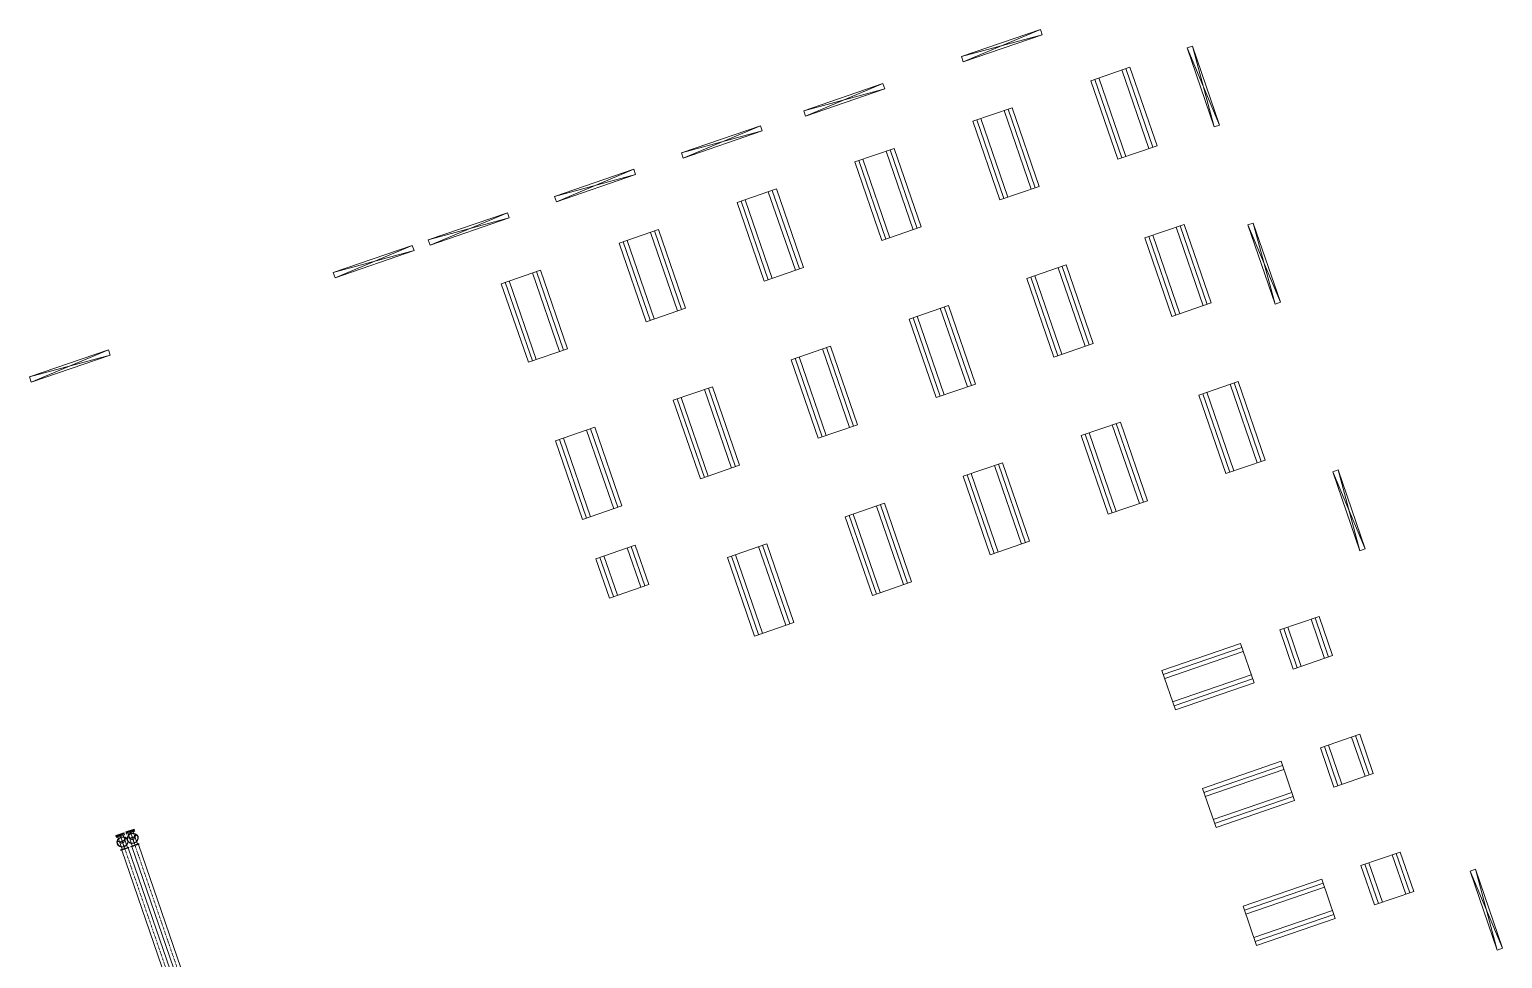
# Model space of a CAD drawing. Extents: x 760773 to 1075934, y 719259 to 1013331.
# Drawn here: x 1026548 to 1047816, y 953650 to 967064 of the extents above; entities that cross this region are included whole.
import ezdxf

# ---------------------------------------------------------------- set-up
doc = ezdxf.new("R2010")
doc.units = 0
doc.header["$MEASUREMENT"] = 0
doc.linetypes.add('DGN Style 4', pattern=[23.9656, 11.9328, -5.9664, 0.1, -5.9664])
doc.layers.add('63', color=7, linetype='Continuous')
for name, color, linetype, lineweight in [('72471 FF-FUR', 9, 'Continuous', 30), ('AC-CHW', 7, 'Continuous', 0), ('AC-DIFF-HL', 7, 'Continuous', 0)]:
    doc.layers.add(name, color=color, linetype=linetype, lineweight=lineweight)

# ---------------------------------------------------------------- blocks, each defined once
blk = doc.blocks.new('FL200')
at = {"layer": 'AC-CHW', "color": 5, "linetype": 'Continuous', "lineweight": 13}
for p, q in [((0.003, 0.11), (0, 0.11)), ((0, 0.11), (0, -0.11)), ((0.003, 0.11), (0, 0.11)), ((0.003, 0.17), (0.025, 0.17)), ((0.003, 0.17), (0.003, -0.17)), ((0.025, 0.17), (0.025, -0.17)), ((0.003, -0.11), (0, -0.11)), ((0.003, -0.11), (0, -0.11)), ((0.003, -0.17), (0.025, -0.17))]:
    blk.add_line(p, q, dxfattribs=at)
blk = doc.blocks.new('FL200_')
at = {"layer": 'AC-CHW', "color": 5, "linetype": 'Continuous', "lineweight": 13}
for p, q in [((0.003, 0.11), (0, 0.11)), ((0, 0.11), (0, -0.11)), ((0.003, 0.11), (0, 0.11)), ((0.003, 0.17), (0.025, 0.17)), ((0.003, 0.17), (0.003, -0.17)), ((0.025, 0.17), (0.025, -0.17)), ((0.003, -0.11), (0, -0.11)), ((0.003, -0.11), (0, -0.11)), ((0.003, -0.17), (0.025, -0.17))]:
    blk.add_line(p, q, dxfattribs=at)
blk = doc.blocks.new('SC5283')
at = {"layer": 'AC-CHW', "color": 5, "linetype": 'ByBlock', "lineweight": 13, "xscale": 1.000007098311732}
for name, p, yscale, rotation in [('FL200', (-0.0963, 0.2835), -1.000007098311732, 289.0001570237607), ('FL200_', (0.099, -0.2835), 1.000007098311732, 109.0001570237607)]:
    blk.add_blockref(name, p, dxfattribs=dict(at, yscale=yscale, rotation=rotation))
blk = doc.blocks.new('FL2000')
at = {"layer": 'AC-CHW', "color": 5, "linetype": 'ByBlock', "lineweight": 13}
for p, q in [((0.003, 0.11), (0, 0.11)), ((0, 0.11), (0, -0.11)), ((0.003, 0.11), (0, 0.11)), ((0.003, 0.17), (0.025, 0.17)), ((0.003, 0.17), (0.003, -0.17)), ((0.025, 0.17), (0.025, -0.17)), ((0.003, -0.11), (0, -0.11)), ((0.003, -0.11), (0, -0.11)), ((0.003, -0.17), (0.025, -0.17))]:
    blk.add_line(p, q, dxfattribs=at)
blk = doc.blocks.new('A$C6F0165EE')
at = {"layer": 'AC-CHW', "color": 5, "linetype": 'Continuous', "lineweight": 13}
for p, q in [((22661, -41676), (22656, -48650)), ((22761, -41676), (22756, -48651)), ((22816, -41927), (22811, -48650)), ((22916, -41927), (22911, -48650)), ((22666, -48847), (22666, -48659)), ((22704, -48690), (22704, -48742)), ((22706, -48649), (22706, -48869)), ((22708, -48690), (22708, -48742)), ((22746, -48847), (22747, -48659)), ((22821, -48847), (22821, -48659)), ((22859, -48690), (22859, -48742)), ((22861, -48650), (22861, -48869)), ((22863, -48690), (22863, -48742)), ((22901, -48847), (22901, -48659)), ((22637, -48791), (22682, -48765)), ((22640, -48794), (22685, -48768)), ((22644, -48847), (22644, -48860)), ((22768, -48847), (22644, -48847)), ((22773, -48795), (22727, -48768)), ((22775, -48791), (22730, -48765)), ((22768, -48860), (22768, -48847)), ((22792, -48791), (22837, -48765)), ((22794, -48795), (22840, -48768)), ((22799, -48847), (22799, -48860)), ((22923, -48847), (22799, -48847)), ((22928, -48795), (22882, -48768)), ((22930, -48791), (22885, -48765)), ((22923, -48860), (22923, -48847))]:
    blk.add_line(p, q, dxfattribs=at)
at = {"layer": 'AC-CHW', "color": 5, "linetype": 'DGN Style 4', "lineweight": 13}
for p, q in [((22711, -41676), (22706, -48649)), ((22866, -41927), (22861, -48650))]:
    blk.add_line(p, q, dxfattribs=at)
at = {"layer": 'AC-CHW', "color": 5, "linetype": 'Continuous', "lineweight": 13}
for centre, major_axis, ratio in [((22706, -48759), (-81.9, 0.1), 0.899554), ((22706, -48759), (-77.5, 0.1), 0.893848), ((22861, -48759), (-81.9, 0.1), 0.899554), ((22861, -48759), (-77.5, 0.1), 0.893848), ((22706, -48759), (-25.2, 0), 0.673479), ((22706, -48853), (-1.64, -0.8), 1), ((22706, -48864), (-1.64, -0.8), 1), ((22706, -48853), (-0.4, 0.822), 1), ((22706, -48864), (-0.822, -0.4), 1), ((22861, -48759), (-25.2, 0), 0.673479), ((22861, -48853), (-1.64, -0.8), 1), ((22861, -48864), (-1.64, -0.8), 1), ((22861, -48853), (-0.4, 0.822), 1), ((22861, -48864), (-0.822, -0.4), 1)]:
    blk.add_ellipse(centre, major_axis=major_axis, ratio=ratio, dxfattribs=at)
at = {"layer": 'AC-DIFF-HL', "color": 4, "linetype": 'Continuous', "lineweight": 13}
for p, q in [((4521, -42026), (4602, -40819)), ((4602, -42026), (4522, -40819)), ((5528, -42013), (5528, -42613)), ((5589, -42013), (5589, -42613)), ((5944, -42013), (5944, -42613)), ((6005, -42013), (6005, -42613)), ((6666, -42013), (7866, -42013)), ((6666, -42613), (6666, -42013)), ((6666, -42074), (7866, -42074)), ((7866, -42013), (7866, -42613)), ((6666, -42136), (7866, -42136)), ((6666, -42490), (7866, -42490)), ((6666, -42551), (7866, -42551)), ((7866, -42613), (6666, -42613)), ((5528, -43813), (5528, -44413)), ((5589, -43813), (5589, -44413)), ((5944, -43813), (5944, -44413)), ((6005, -43813), (6005, -44413)), ((6666, -43813), (7866, -43813)), ((6666, -44413), (6666, -43813)), ((6666, -43874), (7866, -43874)), ((6666, -43936), (7866, -43936)), ((7866, -43813), (7866, -44413)), ((6666, -44290), (7866, -44290)), ((6666, -44351), (7866, -44351)), ((7866, -44413), (6666, -44413)), ((5528, -45613), (5528, -46213)), ((5589, -45613), (5589, -46213)), ((5944, -45613), (5944, -46213)), ((6005, -45613), (6005, -46213)), ((6666, -45613), (7866, -45613)), ((6666, -46213), (6666, -45613)), ((6666, -45674), (7866, -45674)), ((7866, -45613), (7866, -46213)), ((6666, -45736), (7866, -45736)), ((6666, -46090), (7866, -46090)), ((6666, -46151), (7866, -46151)), ((7866, -46213), (6666, -46213)), ((4518, -48124), (4599, -46917)), ((4599, -48124), (4519, -46917)), ((5466, -49799), (5466, -48599)), ((5466, -48599), (6066, -48599)), ((5528, -48599), (5528, -49799)), ((5589, -48599), (5589, -49799)), ((5944, -48599), (5944, -49799)), ((6005, -48599), (6005, -49799)), ((6066, -48599), (6066, -49799)), ((7266, -49799), (7266, -48599)), ((7266, -48599), (7866, -48599)), ((7328, -48599), (7328, -49799)), ((7389, -48599), (7389, -49799)), ((7744, -48599), (7744, -49799)), ((7805, -48599), (7805, -49799)), ((7866, -48599), (7866, -49799)), ((9066, -49799), (9066, -48599)), ((9066, -48599), (9666, -48599)), ((9128, -48599), (9128, -49799)), ((9189, -48599), (9189, -49799)), ((9544, -48599), (9544, -49799)), ((9605, -48599), (9605, -49799)), ((9666, -48599), (9666, -49799)), ((10866, -49799), (10866, -48599)), ((10866, -48599), (11466, -48599)), ((10928, -48599), (10928, -49799)), ((10989, -48599), (10989, -49799)), ((11344, -48599), (11344, -49799)), ((11405, -48599), (11405, -49799)), ((11466, -48599), (11466, -49799)), ((12666, -49799), (12666, -48599)), ((12666, -48599), (13266, -48599)), ((12728, -48599), (12728, -49799)), ((12789, -48599), (12789, -49799)), ((13144, -48599), (13144, -49799)), ((13205, -48599), (13205, -49799)), ((13266, -48599), (13266, -49799)), ((6066, -49799), (5466, -49799)), ((7866, -49799), (7266, -49799)), ((9666, -49799), (9066, -49799)), ((11466, -49799), (10866, -49799)), ((13266, -49799), (12666, -49799)), ((14528, -49799), (14528, -50399)), ((14589, -49799), (14589, -50399)), ((14944, -49799), (14944, -50399)), ((15005, -49799), (15005, -50399)), ((4597, -51891), (4517, -50684)), ((4517, -51890), (4598, -50684)), ((5466, -52199), (5466, -50999)), ((5466, -50999), (6066, -50999)), ((5528, -50999), (5528, -52199)), ((5589, -50999), (5589, -52199)), ((5944, -50999), (5944, -52199)), ((6005, -50999), (6005, -52199)), ((6066, -50999), (6066, -52199)), ((7266, -52199), (7266, -50999)), ((7266, -50999), (7866, -50999)), ((7328, -50999), (7328, -52199)), ((7389, -50999), (7389, -52199)), ((7744, -50999), (7744, -52199)), ((7805, -50999), (7805, -52199)), ((7866, -50999), (7866, -52199)), ((9066, -52199), (9066, -50999)), ((9066, -50999), (9666, -50999)), ((9128, -50999), (9128, -52199)), ((9189, -50999), (9189, -52199)), ((9544, -50999), (9544, -52199)), ((9605, -50999), (9605, -52199)), ((9666, -50999), (9666, -52199)), ((10866, -52199), (10866, -50999)), ((10866, -50999), (11466, -50999)), ((10928, -50999), (10928, -52199)), ((10989, -50999), (10989, -52199)), ((11344, -50999), (11344, -52199)), ((11405, -50999), (11405, -52199)), ((11466, -50999), (11466, -52199)), ((12666, -52199), (12666, -50999)), ((12666, -50999), (13266, -50999)), ((12728, -50999), (12728, -52199)), ((12789, -50999), (12789, -52199)), ((13144, -50999), (13144, -52199)), ((13205, -50999), (13205, -52199)), ((13266, -50999), (13266, -52199)), ((14466, -52199), (14466, -50999)), ((14466, -50999), (15066, -50999)), ((14528, -50999), (14528, -52199)), ((14589, -50999), (14589, -52199)), ((14944, -50999), (14944, -52199)), ((15005, -50999), (15005, -52199)), ((15066, -50999), (15066, -52199)), ((6066, -52199), (5466, -52199)), ((7866, -52199), (7266, -52199)), ((9666, -52199), (9066, -52199)), ((11466, -52199), (10866, -52199)), ((13266, -52199), (12666, -52199)), ((15066, -52199), (14466, -52199)), ((4515, -54594), (4596, -53387)), ((4596, -54594), (4516, -53387)), ((5466, -54599), (5466, -53399)), ((5466, -53399), (6066, -53399)), ((5528, -53399), (5528, -54599)), ((5589, -53399), (5589, -54599)), ((5944, -53399), (5944, -54599)), ((6005, -53399), (6005, -54599)), ((6066, -53399), (6066, -54599)), ((7266, -54599), (7266, -53399)), ((7266, -53399), (7866, -53399)), ((7328, -53399), (7328, -54599)), ((7389, -53399), (7389, -54599)), ((7744, -53399), (7744, -54599)), ((7805, -53399), (7805, -54599)), ((7866, -53399), (7866, -54599)), ((9066, -54599), (9066, -53399)), ((9066, -53399), (9666, -53399)), ((9128, -53399), (9128, -54599)), ((9189, -53399), (9189, -54599)), ((9544, -53399), (9544, -54599)), ((9605, -53399), (9605, -54599)), ((9666, -53399), (9666, -54599)), ((10866, -54599), (10866, -53399)), ((10866, -53399), (11466, -53399)), ((10928, -53399), (10928, -54599)), ((10989, -53399), (10989, -54599)), ((11344, -53399), (11344, -54599)), ((11405, -53399), (11405, -54599)), ((11466, -53399), (11466, -54599)), ((12666, -54599), (12666, -53399)), ((12666, -53399), (13266, -53399)), ((12728, -53399), (12728, -54599)), ((12789, -53399), (12789, -54599)), ((13144, -53399), (13144, -54599)), ((13205, -53399), (13205, -54599)), ((13266, -53399), (13266, -54599)), ((14466, -54599), (14466, -53399)), ((14466, -53399), (15066, -53399)), ((14528, -53399), (14528, -54599)), ((14589, -53399), (14589, -54599)), ((14944, -53399), (14944, -54599)), ((15005, -53399), (15005, -54599)), ((15066, -53399), (15066, -54599)), ((6066, -54599), (5466, -54599)), ((7866, -54599), (7266, -54599)), ((9666, -54599), (9066, -54599)), ((11466, -54599), (10866, -54599)), ((13266, -54599), (12666, -54599)), ((15066, -54599), (14466, -54599)), ((7718, -55536), (6511, -55455)), ((7718, -55456), (6511, -55535)), ((10123, -55537), (8916, -55456)), ((10123, -55457), (8916, -55537)), ((11993, -55538), (10786, -55457)), ((11993, -55458), (10786, -55538)), ((13928, -55539), (12721, -55458)), ((13928, -55459), (12721, -55538)), ((15856, -55540), (14649, -55459)), ((15856, -55460), (14649, -55539)), ((17308, -55460), (16102, -55540)), ((17308, -55541), (16102, -55460)), ((21946, -55462), (20739, -55542)), ((21946, -55543), (20739, -55462))]:
    blk.add_line(p, q, dxfattribs=at)
at = {"layer": 'AC-DIFF-HL', "color": 4, "linetype": 'Continuous', "lineweight": 13, "flags": 128}
for points in [[(4602, -42026), (4602, -40819), (4522, -40819), (4521, -42026), (4602, -42026)], [(4599, -48124), (4599, -46917), (4519, -46917), (4518, -48124), (4599, -48124)], [(4597, -51891), (4598, -50684), (4517, -50684), (4517, -51890), (4597, -51891)], [(4596, -54594), (4596, -53387), (4516, -53387), (4515, -54594), (4596, -54594)], [(7718, -55456), (6511, -55455), (6511, -55535), (7718, -55536), (7718, -55456)], [(10123, -55457), (8916, -55456), (8916, -55537), (10123, -55537), (10123, -55457)], [(11993, -55458), (10786, -55457), (10786, -55538), (11993, -55538), (11993, -55458)], [(13928, -55459), (12721, -55458), (12721, -55538), (13928, -55539), (13928, -55459)], [(15856, -55460), (14649, -55459), (14649, -55539), (15856, -55540), (15856, -55460)], [(17308, -55460), (16102, -55460), (16102, -55540), (17308, -55541), (17308, -55460)], [(21946, -55462), (20739, -55462), (20739, -55542), (21946, -55543), (21946, -55462)]]:
    blk.add_lwpolyline(points, close=True, dxfattribs=at)
at = {"layer": 'AC-DIFF-HL', "color": 4, "linetype": 'Continuous', "lineweight": 13}
for points in [[(6066, -42013), (6066, -42613), (5466, -42613), (5466, -42013), (6066, -42013)], [(6066, -43813), (6066, -44413), (5466, -44413), (5466, -43813), (6066, -43813)], [(6066, -45613), (6066, -46213), (5466, -46213), (5466, -45613), (6066, -45613)], [(15066, -49799), (15066, -50399), (14466, -50399), (14466, -49799), (15066, -49799)]]:
    blk.add_lwpolyline(points, dxfattribs=at)
at = {"layer": 'AC-CHW', "color": 5, "linetype": 'Continuous', "lineweight": 13, "zscale": 1005.48}
for name, p, xscale, yscale, rotation in [('SC5283', (22706, -48759), 365.6282395154507, 365.6282396343182, 340.9359777768968), ('SC5283', (22861, -48759), 365.6282395154507, 365.6282396343182, 340.9359777768968), ('FL2000', (22706, -48869), 365.6264081647689, 365.6264077748679, 269.9363736772527), ('FL2000', (22861, -48869), 365.6264081647689, 365.6264077748679, 269.9363736772527)]:
    blk.add_blockref(name, p, dxfattribs=dict(at, xscale=xscale, yscale=yscale, rotation=rotation))
blk = doc.blocks.new('A$C6FAA49B3')
at = {"layer": '63', "rotation": 89.99999999999999}
blk.add_blockref('A$C6F0165EE', (0, 0), dxfattribs=at)

msp = doc.modelspace()

# ---------------------------------------------------------------- block references
at = {"layer": '72471 FF-FUR', "lineweight": 0, "rotation": 109.0000000025343}
msp.add_blockref('A$C6FAA49B3', (1065380.53695, 916674.48991), dxfattribs=at)

doc.saveas('drawing.dxf')
